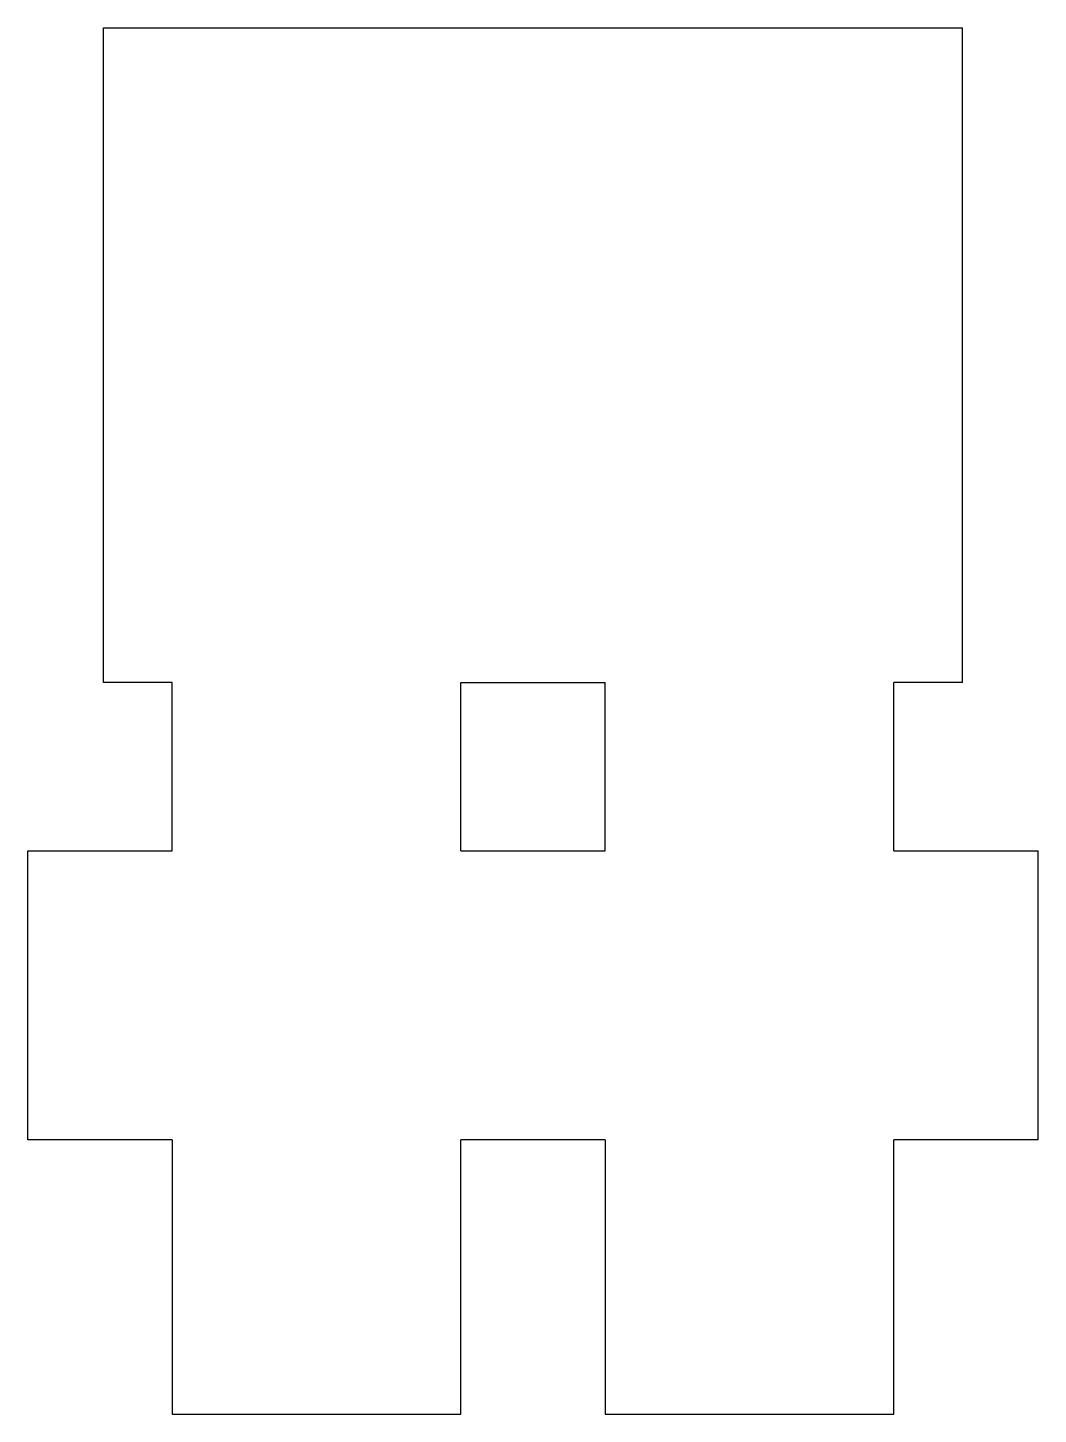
# Model space of a CAD drawing. Header units: millimetres. Extents: x -20 to 50, y -10 to 86.
import ezdxf

# ---------------------------------------------------------------- set-up
doc = ezdxf.new("R2010")
doc.units = ezdxf.units.MM

msp = doc.modelspace()

# ---------------------------------------------------------------- linework, layer by layer
at = {"linetype": 'CONTINUOUS'}
for p, q in [((-14.75, 86), (44.75, 86)), ((-14.75, 40.667), (-14.75, 86)), ((44.75, 40.667), (44.75, 86)), ((-10, 40.667), (-14.75, 40.667)), ((-10, 29), (-10, 40.667)), ((10, 29), (10, 40.667)), ((10, 40.667), (20, 40.667)), ((20, 29), (20, 40.667)), ((40, 29), (40, 40.667)), ((44.75, 40.667), (40, 40.667)), ((-20, 9), (-20, 29)), ((-20, 29), (-10, 29)), ((10, 29), (20, 29)), ((40, 29), (50, 29)), ((50, 9), (50, 29)), ((-10, 9), (-20, 9)), ((-10, 9), (-10, -10)), ((10, -10), (10, 9)), ((20, 9), (10, 9)), ((20, 9), (20, -10)), ((40, -10), (40, 9)), ((50, 9), (40, 9)), ((-10, -10), (10, -10)), ((20, -10), (40, -10))]:
    msp.add_line(p, q, dxfattribs=at)

doc.saveas('drawing.dxf')
